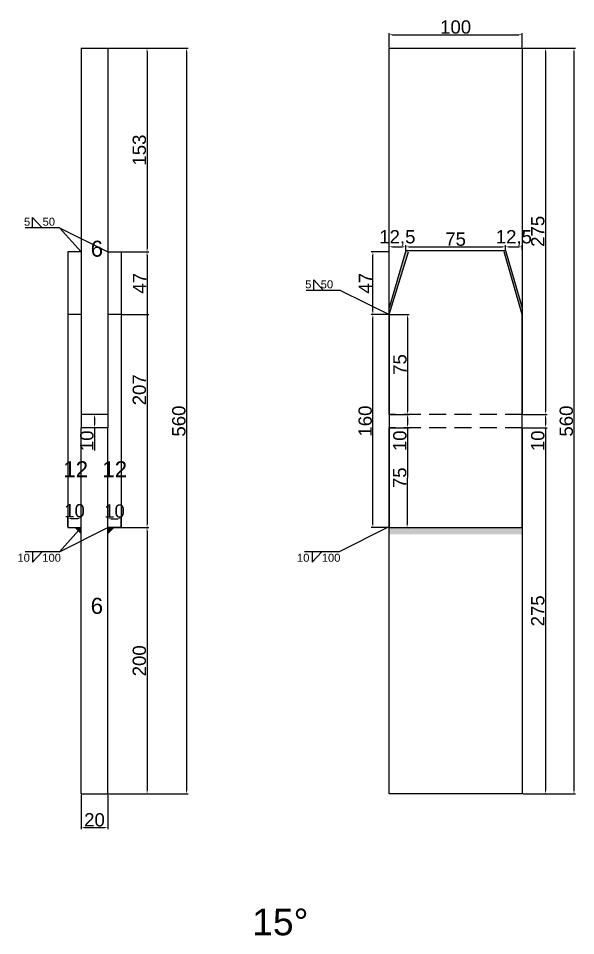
# Model space of a CAD drawing. Header units: millimetres. Extents: x 2042 to 7979, y 1265 to 2032.
# Drawn here: x 6851 to 7269, y 1265 to 1954 of the extents above; entities that cross this region are included whole.
import ezdxf

# ---------------------------------------------------------------- set-up
doc = ezdxf.new("R2010")
doc.units = ezdxf.units.MM
doc.linetypes.add('DASHED', pattern=[19.05, 12.7, -6.35])
for name, color, linetype in [('尺寸标注', 6, 'Continuous'), ('标号', 4, 'Continuous'), ('焊缝', 250, 'Continuous')]:
    doc.layers.add(name, color=color, linetype=linetype)
doc.styles.get("Standard").update_dxf_attribs({"font": 'arial.ttf'})
doc.dimstyles.new('ISO-25-JHF', dxfattribs={"dimtxt": 10, "dimasz": 2.5, "dimexe": 1.25, "dimexo": 0.625, "dimtad": 1, "dimtxsty": 'Standard', "dimcen": 2.5, "dimadec": 0, "dimazin": 0, "dimtfac": 1, "dimtmove": 0, "dimatfit": 3, "dimfxl": 0, "dimarcsym": 0})

# ---------------------------------------------------------------- blocks, each defined once
blk = doc.blocks.new('*D342')
at = {"layer": 'Defpoints', "color": 0, "transparency": 16777216}
for p in [(7229.04, 1941.79), (7129.04, 1931.65), (7229.04, 1931.65)]:
    blk.add_point(p, dxfattribs=at)
at = {"layer": '尺寸标注', "color": 0, "lineweight": -2, "transparency": 16777216}
for p, q in [((7129.04, 1932.27), (7129.04, 1943.04)), ((7229.04, 1932.27), (7229.04, 1943.04)), ((7131.54, 1941.79), (7226.54, 1941.79))]:
    blk.add_line(p, q, dxfattribs=at)
at = {"layer": '尺寸标注', "color": 0, "transparency": 16777216}
for points in [[(7131.54, 1942.2), (7131.54, 1941.37), (7129.04, 1941.79)], [(7226.54, 1942.2), (7226.54, 1941.37), (7229.04, 1941.79)]]:
    blk.add_solid(points, dxfattribs=at)
at = {"layer": '尺寸标注', "color": 0, "transparency": 16777216, "insert": (7179.04, 1947.52), "char_height": 10, "attachment_point": 5}
blk.add_mtext('100', dxfattribs=at)
blk = doc.blocks.new('*D343')
at = {"layer": 'Defpoints', "color": 0, "transparency": 16777216}
for p in [(7229.04, 1931.65), (7229.04, 1656.65), (7246.52, 1656.65)]:
    blk.add_point(p, dxfattribs=at)
at = {"layer": '尺寸标注', "color": 0, "lineweight": -2, "transparency": 16777216}
for p, q in [((7229.67, 1931.65), (7247.77, 1931.65)), ((7246.52, 1929.15), (7246.52, 1659.15)), ((7229.67, 1656.65), (7247.77, 1656.65))]:
    blk.add_line(p, q, dxfattribs=at)
at = {"layer": '尺寸标注', "color": 0, "transparency": 16777216}
for points in [[(7246.1, 1929.15), (7246.94, 1929.15), (7246.52, 1931.65)], [(7246.1, 1659.15), (7246.94, 1659.15), (7246.52, 1656.65)]]:
    blk.add_solid(points, dxfattribs=at)
at = {"layer": '尺寸标注', "color": 0, "transparency": 16777216, "insert": (7240.79, 1794.15), "char_height": 10, "attachment_point": 5, "rotation": 90}
blk.add_mtext('275', dxfattribs=at)
blk = doc.blocks.new('*D229')
at = {"layer": 'Defpoints', "color": 0, "transparency": 16777216}
for p in [(7116.88, 1731.65), (7129.04, 1731.65), (7129.04, 1571.65)]:
    blk.add_point(p, dxfattribs=at)
at = {"layer": '尺寸标注', "color": 0, "lineweight": -2, "transparency": 16777216}
for p, q in [((7128.42, 1731.65), (7115.63, 1731.65)), ((7116.88, 1574.15), (7116.88, 1729.15)), ((7128.42, 1571.65), (7115.63, 1571.65))]:
    blk.add_line(p, q, dxfattribs=at)
at = {"layer": '尺寸标注', "color": 0, "transparency": 16777216}
for points in [[(7116.47, 1729.15), (7117.3, 1729.15), (7116.88, 1731.65)], [(7116.47, 1574.15), (7117.3, 1574.15), (7116.88, 1571.65)]]:
    blk.add_solid(points, dxfattribs=at)
at = {"layer": '尺寸标注', "color": 0, "transparency": 16777216, "insert": (7111.15, 1651.65), "char_height": 10, "attachment_point": 5, "rotation": 90}
blk.add_mtext('160', dxfattribs=at)
blk = doc.blocks.new('*D344')
at = {"layer": 'Defpoints', "color": 0, "transparency": 16777216}
for p in [(7229.04, 1656.65), (7229.04, 1646.65), (7246.52, 1646.65)]:
    blk.add_point(p, dxfattribs=at)
at = {"layer": '尺寸标注', "color": 0, "lineweight": -2, "transparency": 16777216}
for p, q in [((7229.67, 1656.65), (7247.77, 1656.65)), ((7246.52, 1654.15), (7246.52, 1649.15)), ((7229.67, 1646.65), (7247.77, 1646.65)), ((7246.52, 1646.65), (7246.52, 1629.55))]:
    blk.add_line(p, q, dxfattribs=at)
at = {"layer": '尺寸标注', "color": 0, "transparency": 16777216}
for points in [[(7246.1, 1654.15), (7246.94, 1654.15), (7246.52, 1656.65)], [(7246.1, 1649.15), (7246.94, 1649.15), (7246.52, 1646.65)]]:
    blk.add_solid(points, dxfattribs=at)
at = {"layer": '尺寸标注', "color": 0, "transparency": 16777216, "insert": (7240.79, 1636.85), "char_height": 10, "attachment_point": 5, "rotation": 90}
blk.add_mtext('10', dxfattribs=at)
blk = doc.blocks.new('*D345')
at = {"layer": 'Defpoints', "color": 0, "transparency": 16777216}
for p in [(7229.04, 1646.65), (7229.04, 1371.65), (7246.52, 1371.65)]:
    blk.add_point(p, dxfattribs=at)
at = {"layer": '尺寸标注', "color": 0, "lineweight": -2, "transparency": 16777216}
for p, q in [((7229.67, 1646.65), (7247.77, 1646.65)), ((7246.52, 1644.15), (7246.52, 1374.15)), ((7229.67, 1371.65), (7247.77, 1371.65))]:
    blk.add_line(p, q, dxfattribs=at)
at = {"layer": '尺寸标注', "color": 0, "transparency": 16777216}
for points in [[(7246.1, 1644.15), (7246.94, 1644.15), (7246.52, 1646.65)], [(7246.1, 1374.15), (7246.94, 1374.15), (7246.52, 1371.65)]]:
    blk.add_solid(points, dxfattribs=at)
at = {"layer": '尺寸标注', "color": 0, "transparency": 16777216, "insert": (7240.79, 1509.15), "char_height": 10, "attachment_point": 5, "rotation": 90}
blk.add_mtext('275', dxfattribs=at)
blk = doc.blocks.new('*D230')
at = {"layer": 'Defpoints', "color": 0, "transparency": 16777216}
for p in [(7229.04, 1931.65), (7229.04, 1371.65), (7267.97, 1371.65)]:
    blk.add_point(p, dxfattribs=at)
at = {"layer": '尺寸标注', "color": 0, "lineweight": -2, "transparency": 16777216}
for p, q in [((7229.67, 1931.65), (7269.22, 1931.65)), ((7267.97, 1929.15), (7267.97, 1374.15)), ((7229.67, 1371.65), (7269.22, 1371.65))]:
    blk.add_line(p, q, dxfattribs=at)
at = {"layer": '尺寸标注', "color": 0, "transparency": 16777216}
for points in [[(7267.55, 1929.15), (7268.39, 1929.15), (7267.97, 1931.65)], [(7267.55, 1374.15), (7268.39, 1374.15), (7267.97, 1371.65)]]:
    blk.add_solid(points, dxfattribs=at)
at = {"layer": '尺寸标注', "color": 0, "transparency": 16777216, "insert": (7262.24, 1651.65), "char_height": 10, "attachment_point": 5, "rotation": 90}
blk.add_mtext('560', dxfattribs=at)
blk = doc.blocks.new('*D346')
at = {"layer": 'Defpoints', "color": 0, "transparency": 16777216}
for p in [(6897.77, 1371.65), (6917.77, 1371.65), (6917.77, 1346.45)]:
    blk.add_point(p, dxfattribs=at)
at = {"layer": '尺寸标注', "color": 0, "lineweight": -2, "transparency": 16777216}
for p, q in [((6897.77, 1371.02), (6897.77, 1345.2)), ((6917.77, 1371.02), (6917.77, 1345.2)), ((6900.27, 1346.45), (6915.27, 1346.45))]:
    blk.add_line(p, q, dxfattribs=at)
at = {"layer": '尺寸标注', "color": 0, "transparency": 16777216}
for points in [[(6900.27, 1346.87), (6900.27, 1346.03), (6897.77, 1346.45)], [(6915.27, 1346.87), (6915.27, 1346.03), (6917.77, 1346.45)]]:
    blk.add_solid(points, dxfattribs=at)
at = {"layer": '尺寸标注', "color": 0, "transparency": 16777216, "insert": (6907.77, 1352.18), "char_height": 10, "attachment_point": 5}
blk.add_mtext('20', dxfattribs=at)
blk = doc.blocks.new('*D347')
at = {"layer": 'Defpoints', "color": 0, "transparency": 16777216}
for p in [(6897.77, 1578.53), (6887.77, 1571.65), (6897.77, 1571.65)]:
    blk.add_point(p, dxfattribs=at)
at = {"layer": '尺寸标注', "color": 0, "lineweight": -2, "transparency": 16777216}
for p, q in [((6887.77, 1572.27), (6887.77, 1579.78)), ((6890.27, 1578.53), (6895.27, 1578.53)), ((6897.77, 1572.27), (6897.77, 1579.78))]:
    blk.add_line(p, q, dxfattribs=at)
at = {"layer": '尺寸标注', "color": 0, "transparency": 16777216}
for points in [[(6890.27, 1578.95), (6890.27, 1578.11), (6887.77, 1578.53)], [(6895.27, 1578.95), (6895.27, 1578.11), (6897.77, 1578.53)]]:
    blk.add_solid(points, dxfattribs=at)
at = {"layer": '尺寸标注', "color": 0, "transparency": 16777216, "insert": (6892.77, 1584.26), "char_height": 10, "attachment_point": 5}
blk.add_mtext('10', dxfattribs=at)
blk = doc.blocks.new('*D322')
at = {"layer": 'Defpoints', "color": 0, "transparency": 16777216}
for p in [(6927.77, 1578.32), (6917.77, 1571.65), (6927.77, 1571.65)]:
    blk.add_point(p, dxfattribs=at)
at = {"layer": '尺寸标注', "color": 0, "lineweight": -2, "transparency": 16777216}
for p, q in [((6917.77, 1572.27), (6917.77, 1579.57)), ((6920.27, 1578.32), (6925.27, 1578.32)), ((6927.77, 1572.27), (6927.77, 1579.57))]:
    blk.add_line(p, q, dxfattribs=at)
at = {"layer": '尺寸标注', "color": 0, "transparency": 16777216}
for points in [[(6920.27, 1578.73), (6920.27, 1577.9), (6917.77, 1578.32)], [(6925.27, 1578.73), (6925.27, 1577.9), (6927.77, 1578.32)]]:
    blk.add_solid(points, dxfattribs=at)
at = {"layer": '尺寸标注', "color": 0, "transparency": 16777216, "insert": (6922.77, 1584.05), "char_height": 10, "attachment_point": 5}
blk.add_mtext('10', dxfattribs=at)
blk = doc.blocks.new('*D323')
at = {"layer": 'Defpoints', "color": 0, "transparency": 16777216}
for p in [(6917.77, 1931.65), (6917.77, 1778.65), (6947.24, 1778.65)]:
    blk.add_point(p, dxfattribs=at)
at = {"layer": '尺寸标注', "color": 0, "lineweight": -2, "transparency": 16777216}
for p, q in [((6918.4, 1931.65), (6948.49, 1931.65)), ((6947.24, 1929.15), (6947.24, 1781.15)), ((6918.4, 1778.65), (6948.49, 1778.65))]:
    blk.add_line(p, q, dxfattribs=at)
at = {"layer": '尺寸标注', "color": 0, "transparency": 16777216}
for points in [[(6946.82, 1929.15), (6947.66, 1929.15), (6947.24, 1931.65)], [(6946.82, 1781.15), (6947.66, 1781.15), (6947.24, 1778.65)]]:
    blk.add_solid(points, dxfattribs=at)
at = {"layer": '尺寸标注', "color": 0, "transparency": 16777216, "insert": (6941.51, 1855.15), "char_height": 10, "attachment_point": 5, "rotation": 90}
blk.add_mtext('153', dxfattribs=at)
blk = doc.blocks.new('*D324')
at = {"layer": 'Defpoints', "color": 0, "transparency": 16777216}
for p in [(6927.77, 1778.65), (6927.77, 1571.65), (6947.24, 1571.65)]:
    blk.add_point(p, dxfattribs=at)
at = {"layer": '尺寸标注', "color": 0, "lineweight": -2, "transparency": 16777216}
for p, q in [((6928.4, 1778.65), (6948.49, 1778.65)), ((6947.24, 1776.15), (6947.24, 1574.15)), ((6928.4, 1571.65), (6948.49, 1571.65))]:
    blk.add_line(p, q, dxfattribs=at)
at = {"layer": '尺寸标注', "color": 0, "transparency": 16777216}
for points in [[(6946.82, 1776.15), (6947.66, 1776.15), (6947.24, 1778.65)], [(6946.82, 1574.15), (6947.66, 1574.15), (6947.24, 1571.65)]]:
    blk.add_solid(points, dxfattribs=at)
at = {"layer": '尺寸标注', "color": 0, "transparency": 16777216, "insert": (6941.51, 1675.15), "char_height": 10, "attachment_point": 5, "rotation": 90}
blk.add_mtext('207', dxfattribs=at)
blk = doc.blocks.new('*D325')
at = {"layer": 'Defpoints', "color": 0, "transparency": 16777216}
for p in [(6917.77, 1571.65), (6917.77, 1371.65), (6947.24, 1371.65)]:
    blk.add_point(p, dxfattribs=at)
at = {"layer": '尺寸标注', "color": 0, "lineweight": -2, "transparency": 16777216}
for p, q in [((6918.4, 1571.65), (6948.49, 1571.65)), ((6947.24, 1569.15), (6947.24, 1374.15)), ((6918.4, 1371.65), (6948.49, 1371.65))]:
    blk.add_line(p, q, dxfattribs=at)
at = {"layer": '尺寸标注', "color": 0, "transparency": 16777216}
for points in [[(6946.82, 1569.15), (6947.66, 1569.15), (6947.24, 1571.65)], [(6946.82, 1374.15), (6947.66, 1374.15), (6947.24, 1371.65)]]:
    blk.add_solid(points, dxfattribs=at)
at = {"layer": '尺寸标注', "color": 0, "transparency": 16777216, "insert": (6941.51, 1471.65), "char_height": 10, "attachment_point": 5, "rotation": 90}
blk.add_mtext('200', dxfattribs=at)
blk = doc.blocks.new('*D219')
at = {"layer": 'Defpoints', "color": 0, "transparency": 16777216}
for p in [(6918.4, 1931.65), (6918.4, 1371.65), (6976.91, 1371.65)]:
    blk.add_point(p, dxfattribs=at)
at = {"layer": '尺寸标注', "color": 0, "lineweight": -2, "transparency": 16777216}
for p, q in [((6919.02, 1931.65), (6978.16, 1931.65)), ((6976.91, 1929.15), (6976.91, 1374.15)), ((6919.02, 1371.65), (6978.16, 1371.65))]:
    blk.add_line(p, q, dxfattribs=at)
at = {"layer": '尺寸标注', "color": 0, "transparency": 16777216}
for points in [[(6976.49, 1929.15), (6977.33, 1929.15), (6976.91, 1931.65)], [(6976.49, 1374.15), (6977.33, 1374.15), (6976.91, 1371.65)]]:
    blk.add_solid(points, dxfattribs=at)
at = {"layer": '尺寸标注', "color": 0, "transparency": 16777216, "insert": (6971.18, 1651.65), "char_height": 10, "attachment_point": 5, "rotation": 90}
blk.add_mtext('560', dxfattribs=at)
blk = doc.blocks.new('*D326')
at = {"layer": 'Defpoints', "color": 0, "transparency": 16777216}
for p in [(6917.77, 1656.65), (6907.77, 1646.65), (6917.77, 1646.65)]:
    blk.add_point(p, dxfattribs=at)
at = {"layer": '尺寸标注', "color": 0, "lineweight": -2, "transparency": 16777216}
for p, q in [((6917.15, 1656.65), (6906.52, 1656.65)), ((6907.77, 1654.15), (6907.77, 1649.15)), ((6917.15, 1646.65), (6906.52, 1646.65)), ((6907.77, 1646.65), (6907.77, 1629.55))]:
    blk.add_line(p, q, dxfattribs=at)
at = {"layer": '尺寸标注', "color": 0, "transparency": 16777216}
for points in [[(6907.36, 1654.15), (6908.19, 1654.15), (6907.77, 1656.65)], [(6907.36, 1649.15), (6908.19, 1649.15), (6907.77, 1646.65)]]:
    blk.add_solid(points, dxfattribs=at)
at = {"layer": '尺寸标注', "color": 0, "transparency": 16777216, "insert": (6902.04, 1636.85), "char_height": 10, "attachment_point": 5, "rotation": 90}
blk.add_mtext('10', dxfattribs=at)
blk = doc.blocks.new('*D327')
at = {"layer": 'Defpoints', "color": 0, "transparency": 16777216}
for p in [(7129.04, 1731.65), (7129.04, 1656.65), (7142.93, 1656.65)]:
    blk.add_point(p, dxfattribs=at)
at = {"layer": '尺寸标注', "color": 0, "lineweight": -2, "transparency": 16777216}
for p, q in [((7129.67, 1731.65), (7144.18, 1731.65)), ((7142.93, 1729.15), (7142.93, 1659.15)), ((7129.67, 1656.65), (7144.18, 1656.65))]:
    blk.add_line(p, q, dxfattribs=at)
at = {"layer": '尺寸标注', "color": 0, "transparency": 16777216}
for points in [[(7142.51, 1729.15), (7143.35, 1729.15), (7142.93, 1731.65)], [(7142.51, 1659.15), (7143.35, 1659.15), (7142.93, 1656.65)]]:
    blk.add_solid(points, dxfattribs=at)
at = {"layer": '尺寸标注', "color": 0, "transparency": 16777216, "insert": (7137.22, 1694.15), "char_height": 10, "attachment_point": 5, "rotation": 90}
blk.add_mtext('75', dxfattribs=at)
blk = doc.blocks.new('*D328')
at = {"layer": 'Defpoints', "color": 0, "transparency": 16777216}
for p in [(7129.04, 1656.65), (7129.04, 1646.65), (7142.93, 1646.65)]:
    blk.add_point(p, dxfattribs=at)
at = {"layer": '尺寸标注', "color": 0, "lineweight": -2, "transparency": 16777216}
for p, q in [((7129.67, 1656.65), (7144.18, 1656.65)), ((7142.93, 1654.15), (7142.93, 1649.15)), ((7129.67, 1646.65), (7144.18, 1646.65)), ((7142.93, 1646.65), (7142.93, 1629.55))]:
    blk.add_line(p, q, dxfattribs=at)
at = {"layer": '尺寸标注', "color": 0, "transparency": 16777216}
for points in [[(7142.51, 1654.15), (7143.35, 1654.15), (7142.93, 1656.65)], [(7142.51, 1649.15), (7143.35, 1649.15), (7142.93, 1646.65)]]:
    blk.add_solid(points, dxfattribs=at)
at = {"layer": '尺寸标注', "color": 0, "transparency": 16777216, "insert": (7137.2, 1636.85), "char_height": 10, "attachment_point": 5, "rotation": 90}
blk.add_mtext('10', dxfattribs=at)
blk = doc.blocks.new('*D220')
at = {"layer": 'Defpoints', "color": 0, "transparency": 16777216}
for p in [(7129.04, 1646.65), (7128.68, 1571.65), (7142.57, 1571.58)]:
    blk.add_point(p, dxfattribs=at)
at = {"layer": '尺寸标注', "color": 0, "lineweight": -2, "transparency": 16777216}
for p, q in [((7129.67, 1646.65), (7144.18, 1646.57)), ((7142.92, 1644.08), (7142.58, 1574.08)), ((7129.3, 1571.65), (7143.82, 1571.57))]:
    blk.add_line(p, q, dxfattribs=at)
at = {"layer": '尺寸标注', "color": 0, "transparency": 16777216}
for points in [[(7142.5, 1644.08), (7143.34, 1644.08), (7142.93, 1646.58)], [(7142.16, 1574.08), (7142.99, 1574.08), (7142.57, 1571.58)]]:
    blk.add_solid(points, dxfattribs=at)
at = {"layer": '尺寸标注', "color": 0, "transparency": 16777216, "insert": (7137.04, 1609.11), "char_height": 10, "attachment_point": 5, "rotation": 89.72111}
blk.add_mtext('75', dxfattribs=at)
blk = doc.blocks.new('*D221')
at = {"layer": 'Defpoints', "color": 0, "transparency": 16777216}
for p in [(6927.77, 1778.65), (6927.77, 1731.65), (6947.24, 1731.65)]:
    blk.add_point(p, dxfattribs=at)
at = {"layer": '尺寸标注', "color": 0, "lineweight": -2, "transparency": 16777216}
for p, q in [((6928.4, 1778.65), (6948.49, 1778.65)), ((6947.24, 1776.15), (6947.24, 1734.15)), ((6928.4, 1731.65), (6948.49, 1731.65))]:
    blk.add_line(p, q, dxfattribs=at)
at = {"layer": '尺寸标注', "color": 0, "transparency": 16777216}
for points in [[(6946.82, 1776.15), (6947.66, 1776.15), (6947.24, 1778.65)], [(6946.82, 1734.15), (6947.66, 1734.15), (6947.24, 1731.65)]]:
    blk.add_solid(points, dxfattribs=at)
at = {"layer": '尺寸标注', "color": 0, "transparency": 16777216, "insert": (6941.61, 1755.15), "char_height": 10, "attachment_point": 5, "rotation": 90}
blk.add_mtext('47', dxfattribs=at)
blk = doc.blocks.new('*D329')
at = {"layer": 'Defpoints', "color": 0, "transparency": 16777216}
for p in [(7116.88, 1778.65), (7129.04, 1778.65), (7129.04, 1731.65)]:
    blk.add_point(p, dxfattribs=at)
at = {"layer": '尺寸标注', "color": 0, "lineweight": -2, "transparency": 16777216}
for p, q in [((7128.42, 1778.65), (7115.63, 1778.65)), ((7116.88, 1734.15), (7116.88, 1776.15)), ((7128.42, 1731.65), (7115.63, 1731.65))]:
    blk.add_line(p, q, dxfattribs=at)
at = {"layer": '尺寸标注', "color": 0, "transparency": 16777216}
for points in [[(7116.47, 1776.15), (7117.3, 1776.15), (7116.88, 1778.65)], [(7116.47, 1734.15), (7117.3, 1734.15), (7116.88, 1731.65)]]:
    blk.add_solid(points, dxfattribs=at)
at = {"layer": '尺寸标注', "color": 0, "transparency": 16777216, "insert": (7111.26, 1755.15), "char_height": 10, "attachment_point": 5, "rotation": 89.99989}
blk.add_mtext('47', dxfattribs=at)
blk = doc.blocks.new('*D222')
at = {"layer": 'Defpoints', "color": 0, "transparency": 16777216}
for p in [(7129.04, 1779.05), (7141.54, 1782.49), (7141.54, 1779.05)]:
    blk.add_point(p, dxfattribs=at)
at = {"layer": '尺寸标注', "color": 0, "lineweight": -2, "transparency": 16777216}
for p, q in [((7129.04, 1779.68), (7129.04, 1783.74)), ((7131.54, 1782.49), (7139.04, 1782.49)), ((7141.54, 1779.68), (7141.54, 1783.74))]:
    blk.add_line(p, q, dxfattribs=at)
at = {"layer": '尺寸标注', "color": 0, "transparency": 16777216}
for points in [[(7131.54, 1782.91), (7131.54, 1782.08), (7129.04, 1782.49)], [(7139.04, 1782.91), (7139.04, 1782.08), (7141.54, 1782.49)]]:
    blk.add_solid(points, dxfattribs=at)
at = {"layer": '尺寸标注', "color": 0, "transparency": 16777216, "insert": (7135.29, 1789.13), "char_height": 10, "attachment_point": 5}
blk.add_mtext('12,5', dxfattribs=at)
blk = doc.blocks.new('*D223')
at = {"layer": 'Defpoints', "color": 0, "transparency": 16777216}
for p in [(7141.54, 1779.01), (7216.54, 1782.49), (7216.54, 1779.01)]:
    blk.add_point(p, dxfattribs=at)
at = {"layer": '尺寸标注', "color": 0, "lineweight": -2, "transparency": 16777216}
for p, q in [((7141.54, 1779.63), (7141.54, 1783.74)), ((7144.04, 1782.49), (7214.04, 1782.49)), ((7216.54, 1779.63), (7216.54, 1783.74))]:
    blk.add_line(p, q, dxfattribs=at)
at = {"layer": '尺寸标注', "color": 0, "transparency": 16777216}
for points in [[(7144.04, 1782.91), (7144.04, 1782.08), (7141.54, 1782.49)], [(7214.04, 1782.91), (7214.04, 1782.08), (7216.54, 1782.49)]]:
    blk.add_solid(points, dxfattribs=at)
at = {"layer": '尺寸标注', "color": 0, "transparency": 16777216, "insert": (7179.04, 1788.2), "char_height": 10, "attachment_point": 5}
blk.add_mtext('75', dxfattribs=at)
blk = doc.blocks.new('*D224')
at = {"layer": 'Defpoints', "color": 0, "transparency": 16777216}
for p in [(7216.54, 1779.63), (7229.04, 1782.49), (7229.04, 1779.63)]:
    blk.add_point(p, dxfattribs=at)
at = {"layer": '尺寸标注', "color": 0, "lineweight": -2, "transparency": 16777216}
for p, q in [((7216.54, 1780.26), (7216.54, 1783.74)), ((7219.04, 1782.49), (7226.54, 1782.49)), ((7229.04, 1780.26), (7229.04, 1783.74))]:
    blk.add_line(p, q, dxfattribs=at)
at = {"layer": '尺寸标注', "color": 0, "transparency": 16777216}
for points in [[(7219.04, 1782.91), (7219.04, 1782.08), (7216.54, 1782.49)], [(7226.54, 1782.91), (7226.54, 1782.08), (7229.04, 1782.49)]]:
    blk.add_solid(points, dxfattribs=at)
at = {"layer": '尺寸标注', "color": 0, "transparency": 16777216, "insert": (7222.79, 1789.13), "char_height": 10, "attachment_point": 5}
blk.add_mtext('12,5', dxfattribs=at)

msp = doc.modelspace()

# ---------------------------------------------------------------- hatches: boundary and pattern name
at = {"layer": '焊缝'}
h = msp.add_hatch(color=250, dxfattribs=at)
h.dxf.hatch_style = 1
h.paths.add_polyline_path([(7129.04, 1736.751), (7129.04, 1731.648), (7143.626, 1778.709), (7141.54, 1779.68)])
h = msp.add_hatch(color=250, dxfattribs=at)
h.dxf.hatch_style = 1
h.paths.add_polyline_path([(7229.04, 1736.751), (7229.04, 1731.648), (7214.997, 1778.701), (7216.54, 1779.633)])
h = msp.add_hatch(color=250, dxfattribs=at)
h.dxf.hatch_style = 1
h.paths.add_polyline_path([(6897.773, 1566.648), (6892.773, 1571.648), (6897.773, 1571.648)])
h = msp.add_hatch(color=250, dxfattribs=at)
h.dxf.hatch_style = 1
h.paths.add_polyline_path([(6917.773, 1566.648), (6922.773, 1571.648), (6917.773, 1571.648)])
h = msp.add_hatch(color=250, dxfattribs=at)
h.dxf.hatch_style = 1
h.paths.add_polyline_path([(7129.04, 1566.648), (7129.04, 1571.648), (7229.04, 1571.648), (7229.035, 1566.648)])

# ---------------------------------------------------------------- linework, layer by layer
for p, q in [((6897.773, 1931.648), (6917.773, 1931.648)), ((6897.773, 1931.648), (6897.773, 1656.648)), ((6917.773, 1931.648), (6917.773, 1656.648)), ((7129.04, 1931.648), (7229.04, 1931.648)), ((7129.04, 1656.648), (7129.04, 1931.648)), ((7229.04, 1931.648), (7229.04, 1656.648)), ((6897.773, 1778.648), (6887.773, 1778.648)), ((6887.773, 1778.648), (6887.773, 1571.648)), ((6917.773, 1778.648), (6927.773, 1778.648)), ((6927.773, 1778.648), (6927.773, 1571.648)), ((7141.54, 1779.68), (7216.54, 1779.633)), ((6897.773, 1731.648), (6887.773, 1731.648)), ((6927.773, 1731.648), (6917.773, 1731.648)), ((7129.04, 1731.648), (7129.04, 1571.648)), ((7229.04, 1571.648), (7229.04, 1731.648)), ((6917.773, 1656.648), (6897.773, 1656.648)), ((6897.773, 1656.648), (6897.773, 1646.648)), ((6917.773, 1656.648), (6917.773, 1646.648)), ((6917.773, 1646.648), (6897.773, 1646.648)), ((6897.773, 1371.648), (6897.773, 1646.648)), ((6917.773, 1371.648), (6917.773, 1646.648)), ((7129.04, 1371.648), (7129.04, 1646.648)), ((7229.04, 1646.648), (7229.04, 1371.648)), ((6887.773, 1571.648), (6897.773, 1571.648)), ((6927.773, 1571.648), (6917.773, 1571.648)), ((7129.04, 1571.648), (7229.04, 1571.648)), ((6897.773, 1371.648), (6917.773, 1371.648)), ((7229.04, 1371.648), (7129.04, 1371.648))]:
    msp.add_line(p, q)
at = {"linetype": 'DASHED'}
for p, q in [((7229.04, 1656.648), (7129.04, 1656.648)), ((7229.04, 1646.648), (7129.04, 1646.648))]:
    msp.add_line(p, q, dxfattribs=at)
at = {"layer": '尺寸标注'}
for p, q in [((6861.268, 1796.838), (6861.268, 1804.603)), ((6861.268, 1804.603), (6868.5, 1796.838)), ((6881.381, 1796.838), (6855.619, 1796.838)), ((6897.773, 1778.648), (6881.381, 1796.838)), ((6881.381, 1796.838), (6917.773, 1778.648)), ((7072.536, 1749.838), (7072.536, 1757.603)), ((7072.536, 1757.603), (7079.768, 1749.838)), ((7092.649, 1749.838), (7066.886, 1749.838)), ((7092.649, 1749.838), (7129.04, 1731.648)), ((6897.773, 1571.648), (6881.381, 1553.459)), ((6881.381, 1553.459), (6917.773, 1571.648)), ((7091.335, 1553.459), (7127.727, 1571.648)), ((6881.381, 1553.459), (6855.619, 1553.459)), ((6861.268, 1553.459), (6861.268, 1545.694)), ((6861.268, 1545.694), (6868.5, 1553.459)), ((7091.335, 1553.459), (7065.572, 1553.459)), ((7071.222, 1553.459), (7071.222, 1545.694)), ((7071.222, 1545.694), (7078.454, 1553.459))]:
    msp.add_line(p, q, dxfattribs=at)
at = {"layer": '焊缝'}
for p, q in [((7141.54, 1779.68), (7129.035, 1736.751)), ((7129.04, 1731.648), (7143.626, 1778.709)), ((7229.04, 1731.648), (7215.486, 1778.842)), ((7216.54, 1779.633), (7229.045, 1736.751)), ((7129.04, 1571.648), (7229.04, 1571.648))]:
    msp.add_line(p, q, dxfattribs=at)

# ---------------------------------------------------------------- texts
at = {"insert": (7026.249, 1285.542), "char_height": 20, "attachment_point": 1}
msp.add_mtext_dynamic_manual_height_columns('15° ', width=70.10425, gutter_width=12.5, heights=[0], dxfattribs=at)
at = {"layer": '尺寸标注', "char_height": 6}
for s, insert, attachment_point in [('5    50', (6854.798, 1804.355), 1), ('5   50', (7066.066, 1757.355), 1), ('\\pt0;10    100', (6849.927, 1545.942), 7), ('\\pt0;10    100', (7059.88, 1545.942), 7)]:
    msp.add_mtext_dynamic_manual_height_columns(s, width=68.30832, gutter_width=12.5, heights=[0], dxfattribs=dict(at, insert=insert, attachment_point=attachment_point))
at = {"layer": '标号', "char_height": 12, "attachment_point": 7}
for s, insert in [('6 ', (6904.909, 1774.938)), ('12 ', (6884.351, 1609.509)), ('12 ', (6913.651, 1609.509)), ('6 ', (6904.909, 1506.764))]:
    msp.add_mtext_dynamic_manual_height_columns(s, width=70.10425, gutter_width=12.5, heights=[0], dxfattribs=dict(at, insert=insert))

# ---------------------------------------------------------------- dimensions: what is measured, and where the dimension line sits
at = {"layer": '尺寸标注'}
for p1, p2, distance, picture, middle in [((7129.04, 1931.648), (7229.04, 1931.648), 10.138, '*D342', (7179.04, 1947.517)), ((6917.773, 1931.648), (6917.773, 1778.648), 29.467, '*D323', (6941.506, 1855.148)), ((7229.04, 1931.648), (7229.04, 1656.648), 17.478, '*D343', (7240.788, 1794.148)), ((7229.04, 1931.648), (7229.04, 1371.648), 38.931, '*D230', (7262.24, 1651.648)), ((7141.54, 1779.008), (7216.54, 1779.008), 3.484, '*D223', (7179.04, 1788.203)), ((6927.773, 1778.648), (6927.773, 1571.648), 19.467, '*D324', (6941.509, 1675.148)), ((6927.773, 1778.648), (6927.773, 1731.648), 19.467, '*D221', (6941.615, 1755.148)), ((7129.04, 1731.649), (7129.04, 1778.648), 12.158, '*D329', (7111.257, 1755.149)), ((7129.04, 1571.648), (7129.04, 1731.648), 12.158, '*D229', (7111.152, 1651.648)), ((7129.04, 1731.648), (7129.04, 1656.648), 13.891, '*D327', (7137.221, 1694.148)), ((6917.773, 1656.648), (6917.773, 1646.648), -10, '*D326', (6902.042, 1636.849)), ((7129.04, 1656.648), (7129.04, 1646.648), 13.891, '*D328', (7137.2, 1636.849)), ((7229.04, 1656.648), (7229.04, 1646.648), 17.478, '*D344', (7240.788, 1636.849)), ((7129.04, 1646.648), (7128.675, 1571.648), 13.891, '*D220', (7137.038, 1609.109)), ((7229.04, 1646.648), (7229.04, 1371.648), 17.478, '*D345', (7240.788, 1509.148)), ((6917.773, 1571.648), (6917.773, 1371.648), 29.467, '*D325', (6941.509, 1471.648))]:
    dim = msp.add_aligned_dim(p1=p1, p2=p2, distance=distance, dimstyle='ISO-25-JHF', dxfattribs=at)
    dim.commit()
    dim.dimension.update_dxf_attribs({"geometry": picture, "text_midpoint": middle})
for base, p1, p2, angle, picture, middle in [((6976.911, 1371.648), (6918.398, 1931.648), (6918.398, 1371.648), 270, '*D219', (6976.911, 1651.648)), ((7141.54, 1782.493), (7129.04, 1779.055), (7141.54, 1779.055), 0, '*D222', (7135.29, 1782.493)), ((7229.04, 1782.493), (7216.54, 1779.633), (7229.04, 1779.633), 0, '*D224', (7222.79, 1782.493)), ((6897.773, 1578.531), (6887.773, 1571.648), (6897.773, 1571.648), 0, '*D347', (6892.773, 1578.531)), ((6927.773, 1578.317), (6917.773, 1571.648), (6927.773, 1571.648), 0, '*D322', (6922.773, 1578.317)), ((6917.773, 1346.45), (6897.773, 1371.648), (6917.773, 1371.648), 0, '*D346', (6907.773, 1346.45))]:
    dim = msp.add_linear_dim(base=base, p1=p1, p2=p2, angle=angle, dimstyle='ISO-25-JHF', dxfattribs=at)
    dim.commit()
    dim.dimension.update_dxf_attribs({"geometry": picture, "text_midpoint": middle, "dimtype": 161})

doc.saveas('drawing.dxf')
